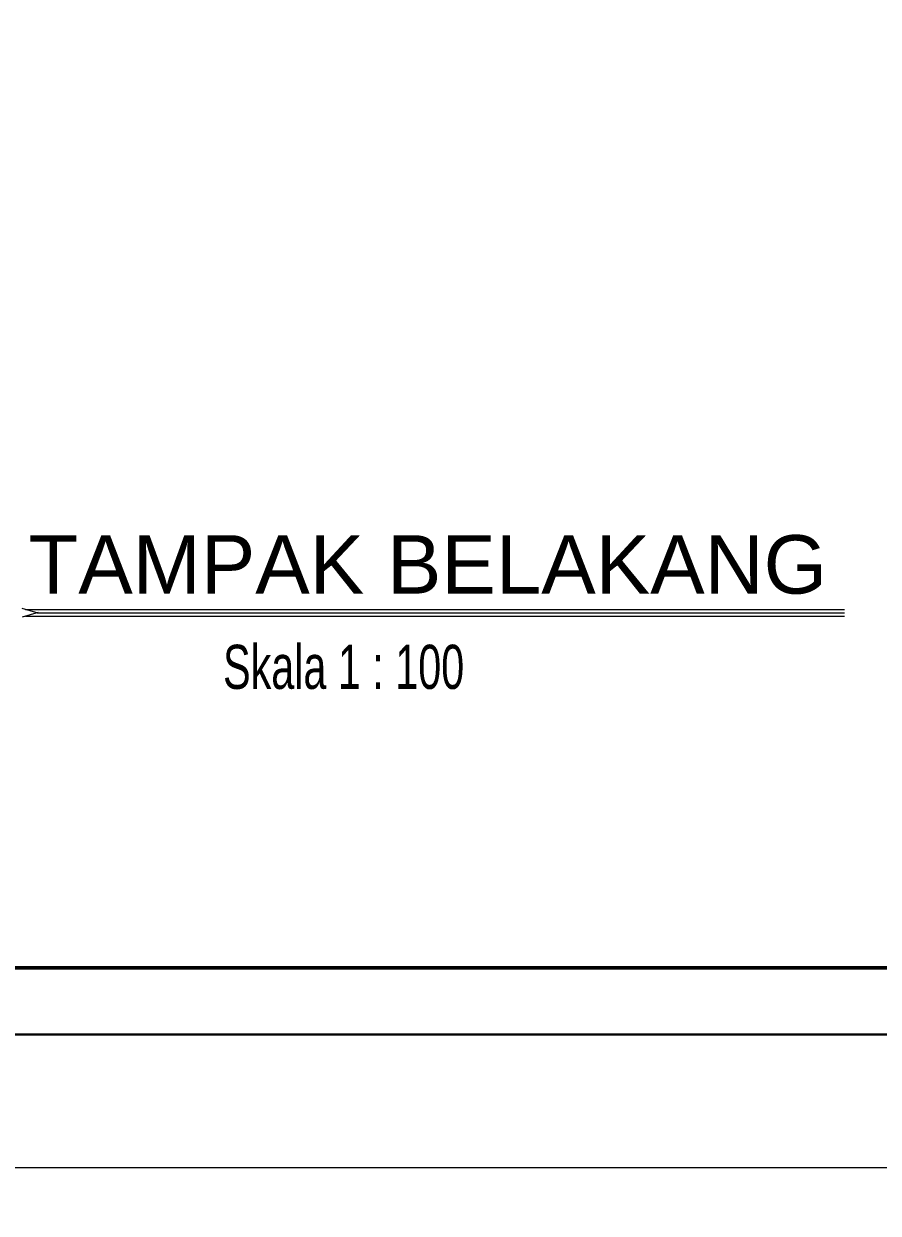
# Model space of a CAD drawing. Header units: centimetres. Extents: x -377343 to 693706, y 194584 to 813780.
# Drawn here: x 185197 to 185691, y 498482 to 499170 of the extents above; entities that cross this region are included whole.
import ezdxf

# ---------------------------------------------------------------- set-up
doc = ezdxf.new("R2010")
doc.units = ezdxf.units.CM
doc.layers.add('Kertas', color=252, linetype='Continuous', lineweight=20)
doc.layers.add('Legenda', color=252, linetype='Continuous', lineweight=20)
doc.layers.add('PIPA', color=11, linetype='Continuous')
doc.layers.add('TEXT', color=7, linetype='Continuous')
doc.styles.add('ROMANS', font='ROMANS.SHX', dxfattribs={"width": 0.7})
doc.styles.get("Standard").update_dxf_attribs({"font": 'arial.ttf'})

msp = doc.modelspace()

# ---------------------------------------------------------------- linework, layer by layer
at = {"layer": 'Kertas'}
msp.add_lwpolyline([(183948.49, 500796.755), (187145.833, 500796.755), (187145.833, 498508.536), (183948.49, 498508.536)], close=True, dxfattribs=at)
at = {"layer": 'Legenda', "color": 5, "lineweight": 30}
msp.add_lwpolyline([(184064.057, 500681.188), (187068.789, 500681.188), (187068.789, 498585.58), (184064.057, 498585.58)], close=True, dxfattribs=at)
at = {"layer": 'Legenda', "color": 1, "lineweight": 50}
msp.add_lwpolyline([(184102.579, 500642.666), (186529.478, 500642.666), (186529.478, 498624.103), (184102.579, 498624.103)], close=True, dxfattribs=at)
at = {"layer": 'PIPA', "lineweight": 35, "extrusion": (0, 0.816497, 0.57735), "elevation": 193451.324}
msp.add_lwpolyline([(-421704.212, -325591.681), (-159560.265, -63447.734), (377343.333, -600351.331), (-158232.47, -1135927.133), (-693706.405, -600453.199), (-454216.825, -360963.619)], dxfattribs=at)
at = {"layer": 'TEXT', "color": 2, "linetype": 'Continuous', "lineweight": 13}
for p, q in [((185205.566, 498829.352), (185196.161, 498832.027)), ((185205.566, 498829.697), (185196.161, 498827.022))]:
    msp.add_line(p, q, dxfattribs=at)
at = {"layer": 'TEXT', "color": 2, "linetype": 'Continuous', "lineweight": 9}
for p, q in [((185198.156, 498831.46), (185671.899, 498831.46)), ((185198.156, 498827.59), (185671.899, 498827.59))]:
    msp.add_line(p, q, dxfattribs=at)
at = {"layer": 'TEXT', "color": 2, "linetype": 'Continuous', "lineweight": 15}
msp.add_line((185204.958, 498829.525), (185671.899, 498829.525), dxfattribs=at)

# ---------------------------------------------------------------- texts
at = {"layer": 'TEXT', "color": 2}
msp.add_text('TAMPAK BELAKANG ', height=33.81255, dxfattribs=at).set_placement((185199.837, 498840.628))
at = {"layer": 'TEXT', "color": 2, "lineweight": 15, "insert": (185312.411, 498811.04), "char_height": 25.52128, "width": 11999.30688, "attachment_point": 1, "style": 'ROMANS'}
msp.add_mtext('\\pt3.96;{\\fColonna MT|b0|i0|c0|p82;Skala 1 : 100}', dxfattribs=at)

doc.saveas('drawing.dxf')
